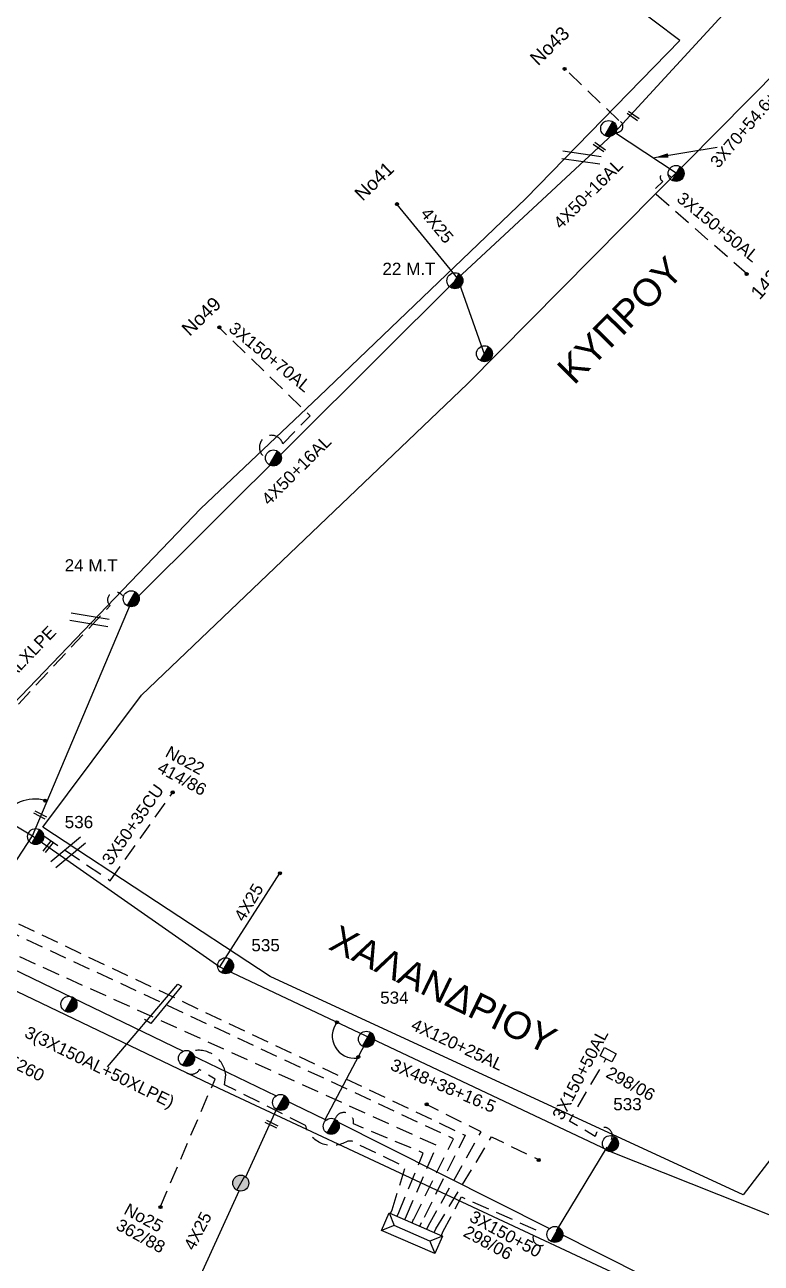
# Model space of a CAD drawing. Header units: millimetres. Extents: x 5010 to 7184, y -101 to 935.
# Drawn here: x 6276.7 to 6385.2, y 538.8 to 721.3 of the extents above; entities that cross this region are included whole.
import ezdxf
from ezdxf.enums import TextEntityAlignment as Align

# ---------------------------------------------------------------- set-up
doc = ezdxf.new("R2010")
doc.units = ezdxf.units.MM
doc.linetypes.add('DASHED', pattern=[19.05, 12.7, -6.35])
for name, color, linetype in [('Γέφυρες Εναερίου Δικτύου', 7, 'Continuous'), ('Γυμνά εναέρια ΧΤ (3Φ)   3x50+35CU', 7, 'Continuous'), ('Γυμνά εναέρια ΧΤ και ΦΟΠ (3Φ)   4x50+16AL', 7, 'Continuous'), ('Εναέρια παροχή ΧΤ 4x25', 7, 'SYN_LINE'), ('Επιγραφές - Σχήματα', 7, 'Continuous'), ('Επιτοίχιο Κουτί', 7, 'Continuous'), ('Καλώδια ΧΤ   3x150+50AL', 7, 'DASHED'), ('Καλώδια ΧΤ   3x150+50ALXLPE', 7, 'DASHED'), ('Καλώδια ΧΤ   3x150+70AL', 7, 'DASHED'), ('Καλώδια ΧΤ   3x150AL+50XLPE', 7, 'DASHED'), ('Καλώδια ΧΤ   3x48+38+16.5', 7, 'DASHED'), ('Μηχανική τομή', 7, 'Continuous'), ('Στύλος Ξύλινος', 7, 'Continuous'), ('Στύλος Ξύλινος @ 1', 7, 'Continuous'), ('Στύλος ΦΜ', 7, 'Continuous'), ('Στύλος ΦΜ @ 1', 7, 'Continuous'), ('Συνδέσεις', 7, 'Continuous'), ('Συνεστραμμένα ΧΤ   3x70+54.6+25AL', 7, 'SYN_LINE'), ('Συνεστραμμένα ΧΤ   4x120+25AL', 7, 'SYN_LINE'), ('Τομή', 7, 'Continuous'), ('Υποσταθμός πόλεως', 7, 'Continuous'), ('Υπόβαθρο ΔΕΗ', 7, 'Continuous')]:
    doc.layers.add(name, color=color, linetype=linetype)
doc.styles.get("Standard").update_dxf_attribs({"font": 'arial.ttf'})
doc.linetypes.add('SYN_LINE', pattern='A,0.5,-0.0001,["/\\/\\/\\/",Standard,S=0.1,R=0,X=0,Y=-0.05],-0.25', length=0.7501)
doc.dimstyles.new('ISO-25', dxfattribs={"dimtxt": 2.5, "dimasz": 2.5, "dimexe": 1.25, "dimexo": 0.625, "dimtad": 1, "dimtxsty": 'Standard', "dimcen": 2.5, "dimaunit": 2, "dimazin": 0, "dimtfac": 1, "dimtmove": 0, "dimatfit": 3, "dimfxl": 1, "dimarcsym": 0})

# ---------------------------------------------------------------- blocks, each defined once
blk = doc.blocks.new('ΥΠΟΣΤΑΘΜΟΣ ΠΟΛΕΩΣ 8 ΑΝΑΧΩΡΗΣΕΩΝ')
at = {"layer": 'Υποσταθμός πόλεως', "linetype": 'Continuous', "ltscale": 40}
for p, q in [((-8.18, -2.82), (-8.18, -4)), ((-5.9, -2.82), (-5.9, -4)), ((-3.55, -2.82), (-3.55, -4)), ((-1.28, -2.82), (-1.28, -4)), ((1.23, -2.82), (1.23, -4)), ((3.56, -2.82), (3.56, -4)), ((6.03, -2.82), (6.03, -4)), ((8.16, -2.82), (8.16, -4))]:
    blk.add_line(p, q, dxfattribs=at)
blk.add_lwpolyline([(-8.57, 2.82), (8.57, 2.82), (8.57, -2.82), (-8.57, -2.82)], close=True, dxfattribs=at)
for points in [[(-5.75, 0), (-8.57, 2.82)], [(5.75, 0), (8.57, 2.82)], [(-8.57, -2.82), (-5.75, 0)], [(-5.75, 0), (5.75, 0)], [(8.57, -2.82), (5.75, 0)]]:
    blk.add_lwpolyline(points, dxfattribs=at)
at = {"layer": 'Υποσταθμός πόλεως', "linetype": 'SYN_LINE', "ltscale": 40, "flags": 1}
for tag, p in [('ΜΕΤΑΣΧΗΜΑΤΙΣΜΟΣ', (9.59, 1.44)), ('ΙΣΧΥΣ', (9.57, -1.35)), ('ΑΡΙΘΜΟΣ', (9.69, -4.07))]:
    blk.add_attdef(tag, p, '', height=1.8, dxfattribs=at)
blk = doc.blocks.new('ΥΠΑΡΧΩΝ ΤΣΙΜΕΝΤΕΝΙΟΣ ΣΤΥΛΟΣ')
at = {"layer": 'Στύλος ΦΜ'}
blk.add_hatch(color=256, dxfattribs=at).paths.add_polyline_path([(-1.29, -2.28, 0.574793), (2.62, 0, 0.268822), (1.3, 2.27)])
blk.add_line((-1.29, -2.28), (1.3, 2.27), dxfattribs=at)
blk.add_circle((0, 0), 2.62, dxfattribs=at)
at = {"layer": 'Στύλος ΦΜ', "flags": 4}
for tag, p in [('ΑΡΙΘΜΟΣ', (-4.68, 8.05)), ('ΤΥΠΟΣ', (-4.91, 3.03))]:
    blk.add_attdef(tag, p, '', height=4, dxfattribs=at)
blk = doc.blocks.new('ΤΟΜΗ')
at = {"layer": 'Τομή', "ltscale": 40}
for p, q in [((-5.68, 0), (5.68, 0)), ((5.68, -2.33), (-5.68, -2.33))]:
    blk.add_line(p, q, dxfattribs=at)
blk = doc.blocks.new('ΕΠΙΤΟΙΧΙΟ ΚΟΥΤΙ')
at = {"layer": 'Επιτοίχιο Κουτί', "ltscale": 40}
blk.add_lwpolyline([(-2.06, 1.35), (1.86, 1.35), (1.86, -1.39), (-2.06, -1.39)], close=True, dxfattribs=at)
blk = doc.blocks.new('_ΣΥΝΔΕΣΗ')
at = {"layer": 'Συνδέσεις', "linetype": 'SYN_LINE', "ltscale": 40}
blk.add_hatch(color=256, dxfattribs=at).paths.add_polyline_path([(0.5, -0.01, 1), (-0.5, -0.01, 1)])
at = {"layer": 'Συνδέσεις'}
blk.add_circle((0, -0.01), 0.5, dxfattribs=at)
blk = doc.blocks.new('ΜΗΧΑΝΙΚΗ ΤΟΜΗ')
at = {"layer": 'Μηχανική τομή', "ltscale": 40}
for p, q in [((-1.89, 0.78), (1.89, 0.78)), ((1.89, 0), (-1.89, 0))]:
    blk.add_line(p, q, dxfattribs=at)
blk = doc.blocks.new('ΥΠΑΡΧΩΝ ΞΥΛΙΝΟΣ ΣΤΥΛΟΣ')
at = {"layer": 'Στύλος Ξύλινος'}
h = blk.add_hatch(color=7, dxfattribs=at)
h.paths.add_polyline_path([(-2.62, 0, 0.270008), (-1.29, -2.28), (1.3, 2.27, 0.576266)])
h.paths.add_polyline_path([(-1.29, -2.28, 0.574793), (2.62, 0, 0.268822), (1.3, 2.27)])
at = {"layer": 'Στύλος Ξύλινος', "color": 7}
blk.add_line((-1.29, -2.28), (1.3, 2.27), dxfattribs=at)
blk.add_circle((0, 0), 2.62, dxfattribs=at)
at = {"layer": 'Στύλος Ξύλινος', "flags": 4}
for tag, p in [('ΑΡΙΘΜΟΣ', (-4.91, 8.6)), ('ΤΥΠΟΣ', (-4.85, 3.39))]:
    blk.add_attdef(tag, p, '', height=4, dxfattribs=at)

msp = doc.modelspace()

# ---------------------------------------------------------------- linework, layer by layer
at = {"layer": 'Γέφυρες Εναερίου Δικτύου', "color": 173, "linetype": 'DASHED', "ltscale": 0.2, "flags": 128}
msp.add_lwpolyline([(6364.21, 707.2), (6356.26, 714.85)], dxfattribs=at)
at = {"layer": 'Γέφυρες Εναερίου Δικτύου', "color": 173, "linetype": 'SYN_LINE', "ltscale": 10, "flags": 128}
msp.add_lwpolyline([(6363.42, 705.6), (6372.67, 699.51)], dxfattribs=at)
at = {"layer": 'Γέφυρες Εναερίου Δικτύου', "color": 27, "flags": 128}
msp.add_lwpolyline([(6340.44, 683.91), (6344.4, 672.69)], dxfattribs=at)
at = {"layer": 'Γέφυρες Εναερίου Δικτύου', "color": 1, "linetype": 'DASHED', "ltscale": 0.2, "flags": 128}
for points in [[(6296.67, 547.17), (6304.74, 565.96), (6302.4, 567.36, -0.822791), (6300.03, 567.93, -1.30706)], [(6330.81, 546.69), (6332.77, 552.99), (6325.61, 556.42, 0.313059), (6323.97, 556.67, -0.486173), (6318.07, 559.12)]]:
    msp.add_lwpolyline(points, format="xyb", dxfattribs=at)
for points in [[(6306.11, 565.12), (6306.3, 566.58)], [(6318.07, 559.12), (6306.11, 565.12)]]:
    msp.add_lwpolyline(points, dxfattribs=at)
at = {"layer": 'Γέφυρες Εναερίου Δικτύου', "color": 62, "linetype": 'DASHED', "ltscale": 0.2, "flags": 128}
for points in [[(6336.18, 544.36), (6343.91, 558.19), (6335.9, 562.18)], [(6337.26, 543.89), (6345.46, 557.44), (6352.46, 554.04)]]:
    msp.add_lwpolyline(points, dxfattribs=at)
at = {"layer": 'Γέφυρες Εναερίου Δικτύου', "color": 5, "linetype": 'DASHED', "ltscale": 0.2, "flags": 128}
msp.add_lwpolyline([(6331.79, 546.27), (6335.41, 555.05), (6325.11, 559.34, 1.016779), (6322.35, 559.85, -0.374451)], format="xyb", dxfattribs=at)
at = {"layer": 'Γέφυρες Εναερίου Δικτύου', "color": 173, "linetype": 'DASHED', "ltscale": 0.2}
msp.add_arc((6363.93, 706.35), 0.892, 250.6759, 71.718, dxfattribs=at)
at = {"layer": 'Γέφυρες Εναερίου Δικτύου', "color": 1, "linetype": 'DASHED', "ltscale": 0.2}
msp.add_arc((6302.28, 566.14), 4.05, 6.2181, 106.8353, dxfattribs=at)
at = {"layer": 'Γυμνά εναέρια ΧΤ (3Φ)   3x50+35CU', "color": 5, "linetype": 'DASHED', "ltscale": 0.2}
msp.add_lwpolyline([(6279.48, 601.8), (6289.3, 595.19), (6298.49, 608.2)], dxfattribs=at)
at = {"layer": 'Γυμνά εναέρια ΧΤ και ΦΟΠ (3Φ)   4x50+16AL', "color": 173, "flags": 128}
msp.add_lwpolyline([(6363.64, 705.51), (6386.31, 730.19)], dxfattribs=at)
at = {"layer": 'Γυμνά εναέρια ΧΤ και ΦΟΠ (3Φ)   4x50+16AL', "color": 27, "flags": 128}
for points in [[(6277.82, 601.82), (6292.28, 635.94), (6340.44, 683.91), (6363.33, 705.21)], [(6267.35, 585.82), (6277.82, 601.82)]]:
    msp.add_lwpolyline(points, dxfattribs=at)
at = {"layer": 'Γυμνά εναέρια ΧΤ και ΦΟΠ (3Φ)   4x50+16AL', "color": 5, "flags": 128}
msp.add_lwpolyline([(6362.6, 555.41), (6399.29, 540.83)], dxfattribs=at)
at = {"layer": 'Εναέρια παροχή ΧΤ 4x25', "color": 27, "ltscale": 20, "flags": 128}
msp.add_lwpolyline([(6331.49, 694.86), (6340.44, 683.91)], dxfattribs=at)
at = {"layer": 'Εναέρια παροχή ΧΤ 4x25', "color": 5, "linetype": 'SYN_LINE', "ltscale": 20, "flags": 128}
msp.add_lwpolyline([(6305.45, 582.47), (6314.28, 596.28)], dxfattribs=at)
at = {"layer": 'Εναέρια παροχή ΧΤ 4x25', "color": 1, "linetype": 'SYN_LINE', "ltscale": 10, "flags": 128}
msp.add_lwpolyline([(6309.25, 551.54), (6313.8, 561.49)], dxfattribs=at)
at = {"layer": 'Εναέρια παροχή ΧΤ 4x25', "color": 1, "linetype": 'SYN_LINE', "ltscale": 20, "flags": 128}
msp.add_lwpolyline([(6298.83, 528.82), (6308.29, 549.46)], dxfattribs=at)
at = {"layer": 'Επιγραφές - Σχήματα', "linetype": 'Continuous', "ltscale": 0.2}
msp.add_lwpolyline([(6288.86, 567.73), (6299.25, 579.93), (6299.8, 579.66), (6295.27, 574.14), (6294.33, 574.74)], dxfattribs=at)
for centre, radius, start, end in [((6278.14, 601.87), 5.35, 72.8429, 234.222), ((6325.27, 572.3), 3.28, 141.9037, 277.3713)]:
    msp.add_arc(centre, radius, start, end, dxfattribs=at)
at = {"layer": 'Καλώδια ΧΤ   3x150+50AL', "color": 173, "linetype": 'DASHED', "ltscale": 0.2, "flags": 128}
msp.add_lwpolyline([(6383.08, 684.62), (6369.19, 696.77), (6370.71, 698.24, -1.196937), (6371.44, 699.27), (6371.99, 698.82)], format="xyb", dxfattribs=at)
at = {"layer": 'Καλώδια ΧΤ   3x150+50AL', "color": 2, "ltscale": 0.2, "flags": 128}
msp.add_lwpolyline([(6363.11, 557.04, 1.05562), (6360.92, 558.07), (6360.74, 557.48), (6356.95, 559.75), (6362.31, 568.93)], format="xyb", dxfattribs=at)
at = {"layer": 'Καλώδια ΧΤ   3x150+50AL', "color": 2, "linetype": 'DASHED', "ltscale": 0.2, "flags": 128}
msp.add_lwpolyline([(6338.3, 543.44), (6341.03, 548.58), (6352.22, 543.64, 1.305868), (6353.72, 541.93, 0.807162)], format="xyb", dxfattribs=at)
at = {"layer": 'Καλώδια ΧΤ   3x150+50ALXLPE', "color": 6, "linetype": 'DASHED', "ltscale": 0.2, "flags": 128}
msp.add_lwpolyline([(6190.41, 651.87, -0.585145), (6196.76, 647.22), (6204.56, 640.27), (6211.99, 650.01, -0.336998), (6214.34, 650.88), (6228.96, 639.71, -0.696325), (6232.93, 636.47), (6247.49, 624.08, -0.791847), (6252.51, 620.64), (6264.39, 611.3), (6266.92, 611.75), (6289.27, 635.73, -1.119297), (6291.1, 637.18, 0.554507)], format="xyb", dxfattribs=at)
at = {"layer": 'Καλώδια ΧΤ   3x150+70AL', "color": 27, "ltscale": 0.2, "flags": 128}
msp.add_lwpolyline([(6314.72, 659.57), (6318.72, 663.7), (6305.31, 676.7)], dxfattribs=at)
at = {"layer": 'Καλώδια ΧΤ   3x150+70AL', "color": 27, "ltscale": 0.2}
msp.add_arc((6313.03, 659.05), 1.77, 17.3339, 239.7327, dxfattribs=at)
at = {"layer": 'Καλώδια ΧΤ   3x150AL+50XLPE', "color": 133, "ltscale": 0.2, "flags": 128}
msp.add_lwpolyline([(6333.99, 545.31), (6339.85, 557.15), (6268.17, 590.59), (6256.72, 575.39), (6256.33, 573.88), (6255.83, 571.56)], dxfattribs=at)
at = {"layer": 'Καλώδια ΧΤ   3x150AL+50XLPE', "color": 27, "linetype": 'DASHED', "ltscale": 0.2, "flags": 128}
msp.add_lwpolyline([(6332.92, 545.78), (6337.4, 556.15), (6271.03, 586.18, 1.333161), (6267.9, 586.5)], format="xyb", dxfattribs=at)
at = {"layer": 'Καλώδια ΧΤ   3x48+38+16.5', "color": 5, "linetype": 'Continuous', "ltscale": 0.2, "flags": 128}
msp.add_lwpolyline([(6277.82, 601.82), (6305.45, 582.47), (6362.47, 555.51)], dxfattribs=at)
at = {"layer": 'Συνεστραμμένα ΧΤ   3x70+54.6+25AL', "color": 2, "linetype": 'SYN_LINE', "ltscale": 15, "flags": 128}
msp.add_lwpolyline([(6265.59, 609.13), (6277.82, 601.82)], dxfattribs=at)
at = {"layer": 'Συνεστραμμένα ΧΤ   3x70+54.6+25AL', "color": 30, "linetype": 'DASHED', "ltscale": 0.2, "flags": 128}
msp.add_lwpolyline([(6241.86, 557.13), (6267.17, 592.9), (6341.58, 557.67), (6335.14, 544.81)], dxfattribs=at)
at = {"layer": 'Συνεστραμμένα ΧΤ   3x70+54.6+25AL', "color": 1, "linetype": 'SYN_LINE', "ltscale": 20, "flags": 128}
for points in [[(6267.35, 585.82), (6300.05, 570.08)], [(6314.68, 563.03), (6320.97, 560), (6321.13, 559.93)], [(6322.35, 559.85), (6354.01, 543.93)], [(6355.01, 543.42), (6381.05, 530.32)]]:
    msp.add_lwpolyline(points, dxfattribs=at)
at = {"layer": 'Συνεστραμμένα ΧΤ   3x70+54.6+25AL', "color": 1, "linetype": 'SYN_LINE', "ltscale": 15, "flags": 128}
msp.add_lwpolyline([(6300.9, 569.66), (6313.72, 563.49)], dxfattribs=at)
at = {"layer": 'Συνεστραμμένα ΧΤ   3x70+54.6+25AL', "color": 2, "ltscale": 15, "flags": 128}
msp.add_lwpolyline([(6355.05, 543.6), (6362.51, 555.9)], dxfattribs=at)
at = {"layer": 'Συνεστραμμένα ΧΤ   4x120+25AL', "color": 5, "linetype": 'SYN_LINE', "ltscale": 15, "flags": 128}
msp.add_lwpolyline([(6320.97, 560), (6327.3, 571.99)], dxfattribs=at)
at = {"layer": 'Υπόβαθρο ΔΕΗ', "flags": 128}
msp.add_lwpolyline([(6373.22, 719.01), (6305.14, 770.36), (6293.63, 758.45, -0.004635), (6269.9, 736.21, 0.042853), (6250.58, 711.93, -0.023362), (6227.01, 677.23, -0.013497), (6216.4, 659.13), (6212.64, 652.96), (6265.69, 611.57), (6302.64, 650.06), (6320.06, 666.53), (6350.5, 695.74), (6373.22, 719.01)], format="xyb", dxfattribs=at)
msp.add_lwpolyline([(6373.22, 719.01), (6305.14, 770.36), (6293.63, 758.45, -0.004635), (6269.9, 736.21, 0.042853), (6250.58, 711.93, -0.023362), (6227.01, 677.23, -0.013497), (6216.4, 659.13), (6212.64, 652.96), (6265.69, 611.57), (6302.64, 650.06), (6320.06, 666.53), (6350.5, 695.74), (6373.22, 719.01)], format="xyb", dxfattribs=at)
for points in [[(6402.48, 630.43), (6429.4, 609.88), (6382.52, 548.91), (6312.87, 581.06), (6279.38, 603.09), (6293.9, 622.55), (6341.91, 668.41), (6397.15, 724.26), (6444.92, 771.67)], [(6402.48, 630.43), (6429.4, 609.88), (6382.52, 548.91), (6312.87, 581.06), (6279.38, 603.09), (6293.9, 622.55), (6341.91, 668.41), (6397.15, 724.26), (6444.92, 771.67)], [(6280.17, 410.94), (6224.05, 464.7), (6200.95, 487.15), (6223.49, 518.78), (6240.44, 546.77), (6266, 583.42), (6305.26, 564.59), (6370.81, 533.94), (6337.75, 489.86), (6325.08, 469.52), (6300.85, 437.53), (6276.81, 453.72)], [(6280.17, 410.94), (6224.05, 464.7), (6200.95, 487.15), (6223.49, 518.78), (6240.44, 546.77), (6266, 583.42), (6305.26, 564.59), (6370.81, 533.94), (6337.75, 489.86), (6325.08, 469.52), (6300.85, 437.53), (6254.84, 468.52)]]:
    msp.add_lwpolyline(points, dxfattribs=at)

# ---------------------------------------------------------------- block references
at = {"layer": 'Επιτοίχιο Κουτί', "xscale": 0.5000000000000634, "yscale": 0.5000000000000634, "zscale": 0.5000000000000634, "rotation": 331.9756970371863}
msp.add_blockref('ΕΠΙΤΟΙΧΙΟ ΚΟΥΤΙ', (6362.68, 569.52), dxfattribs=at)
at = {"layer": 'Μηχανική τομή'}
for p, xscale, yscale, zscale, rotation in [((6366.42, 708.03), 0.5000000000002675, 0.5000000000002675, 0.5000000000002675, 144.9209365044069), ((6361.45, 703.46), 0.5000000000002675, 0.5000000000002675, 0.5000000000002675, 144.9209365044069), ((6279.03, 605.04), 0.500000000000021, 0.500000000000021, 0.500000000000021, 153.0429611978871), ((6279.98, 600.3), 0.5000000000001023, 0.5000000000001023, 0.5000000000001023, 231.7274334345166), ((6313.14, 559.47), 0.5000000000002169, 0.5000000000002169, 0.5000000000002169, 153.4223641649672)]:
    msp.add_blockref('ΜΗΧΑΝΙΚΗ ΤΟΜΗ', p, dxfattribs=dict(at, xscale=xscale, yscale=yscale, zscale=zscale, rotation=rotation))
at = {"layer": 'Στύλος Ξύλινος @ 1', "ltscale": 40, "xscale": 0.4499999999998181, "yscale": 0.4499999999998181, "zscale": 0.4499999999998181}
msp.add_blockref('ΥΠΑΡΧΩΝ ΞΥΛΙΝΟΣ ΣΤΥΛΟΣ', (6308.51, 550.62), dxfattribs=at)
at = {"layer": 'Στύλος ΦΜ @ 1', "ltscale": 40, "xscale": 0.4499999999998181, "yscale": 0.4499999999998181, "zscale": 0.4499999999998181}
for p in [(6362.72, 706.03), (6372.65, 699.41), (6372.65, 699.41), (6344.42, 672.85), (6344.42, 672.85), (6313.32, 657.48), (6313.32, 657.48), (6283.21, 576.98), (6283.21, 576.98), (6300.52, 569), (6300.52, 569), (6314.38, 562.51), (6314.38, 562.51), (6321.84, 558.99), (6354.79, 543.05), (6354.79, 543.05)]:
    msp.add_blockref('ΥΠΑΡΧΩΝ ΤΣΙΜΕΝΤΕΝΙΟΣ ΣΤΥΛΟΣ', p, dxfattribs=at)
at = {"layer": 'Στύλος ΦΜ @ 1', "ltscale": 40}
ref = msp.add_blockref('ΥΠΑΡΧΩΝ ΤΣΙΜΕΝΤΕΝΙΟΣ ΣΤΥΛΟΣ', (6340.07, 683.61), dxfattribs=dict(at, xscale=0.4499999999998181, yscale=0.4499999999998181, zscale=0.4499999999998181))
ref.add_attrib('ΤΥΠΟΣ', '22 M.T', (6329.38, 684.46), dxfattribs={"layer": 'Στύλος ΦΜ', "height": 1.8, "flags": 4})
ref = msp.add_blockref('ΥΠΑΡΧΩΝ ΤΣΙΜΕΝΤΕΝΙΟΣ ΣΤΥΛΟΣ', (6340.07, 683.61), dxfattribs=dict(at, xscale=0.4499999999998181, yscale=0.4499999999998181, zscale=0.4499999999998181))
ref.add_attrib('ΤΥΠΟΣ', '22 M.T', (6329.38, 684.46), dxfattribs={"layer": 'Στύλος ΦΜ', "height": 1.8, "flags": 4})
ref = msp.add_blockref('ΥΠΑΡΧΩΝ ΤΣΙΜΕΝΤΕΝΙΟΣ ΣΤΥΛΟΣ', (6292.38, 636.74), dxfattribs=dict(at, xscale=0.4499999999998181, yscale=0.4499999999998181, zscale=0.4499999999998181))
ref.add_attrib('ΤΥΠΟΣ', '24 M.T', (6282.57, 640.76), dxfattribs={"layer": 'Στύλος ΦΜ', "height": 1.8, "flags": 4})
ref = msp.add_blockref('ΥΠΑΡΧΩΝ ΤΣΙΜΕΝΤΕΝΙΟΣ ΣΤΥΛΟΣ', (6292.38, 636.74), dxfattribs=dict(at, xscale=0.4499999999998181, yscale=0.4499999999998181, zscale=0.4499999999998181))
ref.add_attrib('ΤΥΠΟΣ', '24 M.T', (6282.57, 640.76), dxfattribs={"layer": 'Στύλος ΦΜ', "height": 1.8, "flags": 4})
ref = msp.add_blockref('ΥΠΑΡΧΩΝ ΤΣΙΜΕΝΤΕΝΙΟΣ ΣΤΥΛΟΣ', (6278.3, 601.69), dxfattribs=dict(at, xscale=0.4499999999998181, yscale=0.4499999999998181, zscale=0.4499999999998181))
ref.add_attrib('ΤΥΠΟΣ', '536', (6282.58, 602.93), dxfattribs={"layer": 'Στύλος ΦΜ', "height": 1.8, "flags": 4})
ref = msp.add_blockref('ΥΠΑΡΧΩΝ ΤΣΙΜΕΝΤΕΝΙΟΣ ΣΤΥΛΟΣ', (6278.3, 601.69), dxfattribs=dict(at, xscale=0.4499999999998181, yscale=0.4499999999998181, zscale=0.4499999999998181))
ref.add_attrib('ΤΥΠΟΣ', '536', (6282.58, 602.93), dxfattribs={"layer": 'Στύλος ΦΜ', "height": 1.8, "flags": 4})
ref = msp.add_blockref('ΥΠΑΡΧΩΝ ΤΣΙΜΕΝΤΕΝΙΟΣ ΣΤΥΛΟΣ', (6306.28, 582.64), dxfattribs=dict(at, xscale=0.4499999999998181, yscale=0.4499999999998181, zscale=0.4499999999998181))
ref.add_attrib('ΤΥΠΟΣ', '535', (6310.08, 584.78), dxfattribs={"layer": 'Στύλος ΦΜ', "height": 1.8, "flags": 4})
ref = msp.add_blockref('ΥΠΑΡΧΩΝ ΤΣΙΜΕΝΤΕΝΙΟΣ ΣΤΥΛΟΣ', (6306.28, 582.64), dxfattribs=dict(at, xscale=0.4499999999998181, yscale=0.4499999999998181, zscale=0.4499999999998181))
ref.add_attrib('ΤΥΠΟΣ', '535', (6310.08, 584.78), dxfattribs={"layer": 'Στύλος ΦΜ', "height": 1.8, "flags": 4})
ref = msp.add_blockref('ΥΠΑΡΧΩΝ ΤΣΙΜΕΝΤΕΝΙΟΣ ΣΤΥΛΟΣ', (6327.02, 571.83), dxfattribs=dict(at, xscale=0.4499999999998181, yscale=0.4499999999998181, zscale=0.4499999999998181))
ref.add_attrib('ΤΥΠΟΣ', '534', (6329.05, 577.05), dxfattribs={"layer": 'Στύλος ΦΜ', "height": 1.8, "flags": 4})
ref = msp.add_blockref('ΥΠΑΡΧΩΝ ΤΣΙΜΕΝΤΕΝΙΟΣ ΣΤΥΛΟΣ', (6327.02, 571.83), dxfattribs=dict(at, xscale=0.4499999999998181, yscale=0.4499999999998181, zscale=0.4499999999998181))
ref.add_attrib('ΤΥΠΟΣ', '534', (6329.05, 577.05), dxfattribs={"layer": 'Στύλος ΦΜ', "height": 1.8, "flags": 4})
ref = msp.add_blockref('ΥΠΑΡΧΩΝ ΤΣΙΜΕΝΤΕΝΙΟΣ ΣΤΥΛΟΣ', (6362.97, 556.44), dxfattribs=dict(at, xscale=0.4499999999998181, yscale=0.4499999999998181, zscale=0.4499999999998181))
ref.add_attrib('ΤΥΠΟΣ', '533', (6363.39, 561.35), dxfattribs={"layer": 'Στύλος ΦΜ', "height": 1.8, "flags": 4})
at = {"layer": 'Συνδέσεις', "xscale": 0.4500000000000455, "yscale": 0.4500000000000455, "zscale": 0.4500000000000455}
for p in [(6356.22, 714.83), (6331.53, 694.9), (6383.04, 684.6), (6305.36, 676.75), (6298.49, 608.21), (6279.72, 606.99), (6314.28, 596.28), (6322.69, 574.32), (6325.84, 569.22), (6335.91, 562.24), (6352.42, 554.02), (6296.69, 547.09)]:
    msp.add_blockref('_ΣΥΝΔΕΣΗ', p, dxfattribs=at)
at = {"layer": 'Τομή'}
for p, xscale, yscale, zscale, rotation in [((6358.78, 702.33), 0.4999999999999555, 0.4999999999999555, 0.4999999999999555, 351.9710388442538), ((6358.78, 702.33), 0.4999999999999555, 0.4999999999999555, 0.4999999999999555, 351.9710388442538), ((6286.34, 634.2), 0.5000000000000046, 0.5000000000000046, 0.5000000000000046, 350.6728285754004), ((6286.34, 634.2), 0.5000000000000046, 0.5000000000000046, 0.5000000000000046, 350.6728285754004), ((6282.71, 599.81), 0.4999999999999793, 0.4999999999999793, 0.4999999999999793, 39.78160054688718), ((6282.71, 599.81), 0.4999999999999793, 0.4999999999999793, 0.4999999999999793, 39.78160054688718)]:
    msp.add_blockref('ΤΟΜΗ', p, dxfattribs=dict(at, xscale=xscale, yscale=yscale, zscale=zscale, rotation=rotation))
at = {"layer": 'Υποσταθμός πόλεως', "xscale": 0.5000000000002502, "yscale": 0.5000000000002502, "zscale": 0.5000000000002502, "rotation": 156.5483429557591}
msp.add_blockref('ΥΠΟΣΤΑΘΜΟΣ ΠΟΛΕΩΣ 8 ΑΝΑΧΩΡΗΣΕΩΝ', (6333.75, 543.23), dxfattribs=at)

# ---------------------------------------------------------------- texts
at = {"layer": 'Γυμνά εναέρια ΧΤ (3Φ)   3x50+35CU'}
msp.add_text('3X50+35CU', height=1.8, rotation=54.9324, dxfattribs=at).set_placement((6292.61, 603.46), align=Align.MIDDLE)
at = {"layer": 'Γυμνά εναέρια ΧΤ και ΦΟΠ (3Φ)   4x50+16AL'}
for rotation, p in [(45.1873, (6359.69, 696.41)), (44.9727, (6316.7, 655.7))]:
    msp.add_text('4X50+16AL', height=1.8, rotation=rotation, dxfattribs=at).set_placement(p, align=Align.MIDDLE)
at = {"layer": 'Εναέρια παροχή ΧΤ 4x25', "ltscale": 20}
for rotation, p in [(309.5865, (6337.45, 691.76)), (59.3254, (6309.68, 592)), (62.6279, (6302.17, 543.58))]:
    msp.add_text('4X25', height=1.8, rotation=rotation, dxfattribs=at).set_placement(p, align=Align.MIDDLE)
at = {"layer": 'Επιγραφές - Σχήματα', "linetype": 'DASHED', "ltscale": 0.2, "attachment_point": 1}
for s, insert, char_height, width, rotation in [('Νο43', (6350.92, 716.63), 2, 17.7581, 43.9598), ('Νο41', (6325.07, 696.68), 2, 17.7581, 43.9598), ('142/05', (6383.45, 682), 2, 17.7581, 48.8754), ('ΚΥΠΡΟΥ', (6354.77, 670.93), 4, 48.5909, 45.3677), ('Νο49', (6299.6, 676.76), 2, 17.7581, 43.9598), ('Νο22', (6298.1, 615.15), 1.8, 10.8079, 331.4926), ('414/86', (6296.93, 612.88), 1.8, 10.8079, 331.4926), ('ΧΑΛΑΝΔΡΙΟΥ', (6323, 588.78), 4, 48.5909, 334.2082), ('4Χ120+25AL', (6334.2, 574.95), 1.8, 10.8079, 334.9286), ('σχ.3-105260', (6267.15, 573.56), 1.8, 10.8079, 333.0322), ('298/06', (6363.01, 567.9), 1.8, 10.8079, 331.4926), ('Νο25', (6292, 547.74), 1.8, 10.8079, 331.4926), ('362/88', (6290.84, 545.47), 1.8, 10.8079, 331.4926), ('298/06', (6342, 544.46), 1.8, 10.8079, 331.4926)]:
    msp.add_mtext(s, dxfattribs=dict(at, insert=insert, char_height=char_height, width=width, rotation=rotation))
at = {"layer": 'Καλώδια ΧΤ   3x150+50AL', "ltscale": 0.2}
for rotation, p in [(320.8531, (6378.83, 691.52)), (62.1299, (6358.52, 566.64))]:
    msp.add_text('3X150+50AL', height=1.8, rotation=rotation, dxfattribs=at).set_placement(p, align=Align.MIDDLE)
at = {"layer": 'Καλώδια ΧΤ   3x150+50AL', "linetype": 'DASHED', "ltscale": 0.2, "insert": (6342.91, 546.68), "char_height": 1.8, "width": 10.8079, "attachment_point": 1, "rotation": 331.4926}
msp.add_mtext('3Χ150+50', dxfattribs=at)
at = {"layer": 'Καλώδια ΧΤ   3x150+50ALXLPE', "ltscale": 0.2}
msp.add_text('3X150+50ALXLPE', height=1.8, rotation=46.1663, dxfattribs=at).set_placement((6273.53, 624.71), align=Align.MIDDLE)
at = {"layer": 'Καλώδια ΧΤ   3x150+70AL', "ltscale": 0.2}
msp.add_text('3X150+70AL', height=1.8, rotation=320.853, dxfattribs=at).set_placement((6312.83, 672.37), align=Align.MIDDLE)
at = {"layer": 'Καλώδια ΧΤ   3x150AL+50XLPE', "ltscale": 0.2}
msp.add_text('3(3X150AL+50XLPE)', height=1.8, rotation=333.9261, dxfattribs=at).set_placement((6287.63, 567.53), align=Align.MIDDLE)
at = {"layer": 'Καλώδια ΧΤ   3x48+38+16.5', "ltscale": 0.2}
msp.add_text('3X48+38+16.5', height=1.8, rotation=336.9941, dxfattribs=at).set_placement((6338.36, 564.98), align=Align.MIDDLE)
at = {"layer": 'Συνεστραμμένα ΧΤ   3x70+54.6+25AL', "ltscale": 20}
msp.add_text('3X70+54.6+25AL', height=1.8, rotation=49.6939, dxfattribs=at).set_placement((6384.52, 708.12), align=Align.MIDDLE)

# ---------------------------------------------------------------- leaders
at = {"layer": 'Επιγραφές - Σχήματα', "ltscale": 40}
msp.add_leader([(6369.49, 701.74), (6378.69, 703.27)], dimstyle='ISO-25', override={"dimasz": 2, "dimtad": 0}, dxfattribs=at)

doc.saveas('drawing.dxf')
